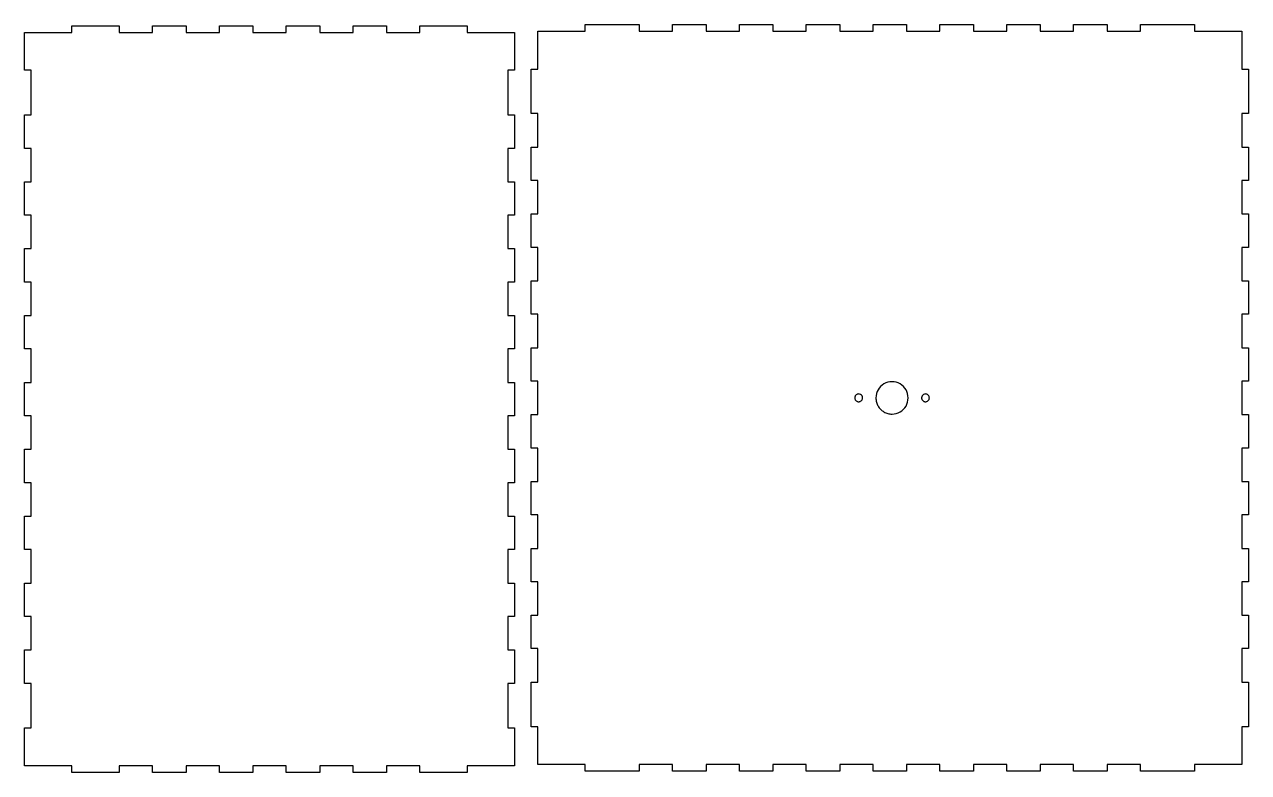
# Model space of a CAD drawing. Extents: x 45 to 594, y 56 to 391.
import ezdxf

# ---------------------------------------------------------------- set-up
doc = ezdxf.new("R2010")
doc.units = 0
doc.layers.add('Layer_1', color=7, linetype='CONTINUOUS')

msp = doc.modelspace()

# ---------------------------------------------------------------- linework, layer by layer
at = {"layer": 'Layer_1', "color": 7}
for points in [[(262.031158, 320.78652), (265.031161, 320.78652), (265.031161, 305.786509), (262.031158, 305.786509), (262.031158, 290.786497), (265.031161, 290.786497), (265.031161, 275.786486), (262.031158, 275.786486), (262.031158, 260.786474), (265.031161, 260.786474), (265.031161, 245.786463), (262.031158, 245.786463), (262.031158, 230.786451), (265.031161, 230.786451), (265.031161, 215.78644), (262.031158, 215.78644), (262.031158, 200.786429), (265.031161, 200.786429), (265.031161, 185.786417), (262.031158, 185.786417), (262.031158, 170.786406), (265.031161, 170.786406), (265.031161, 155.786394), (262.031158, 155.786394), (262.031158, 140.786383), (265.031161, 140.786383), (265.031161, 125.786371), (262.031158, 125.786371), (262.031158, 110.78636), (265.031161, 110.78636), (265.031161, 95.786363), (262.031158, 95.786363), (262.031158, 75.786319), (265.031161, 75.786319), (265.031161, 58.786326), (243.781141, 58.786326), (243.781141, 55.786332), (222.53112, 55.786332), (222.53112, 58.786326), (207.531106, 58.786326), (207.531106, 55.786332), (192.531095, 55.786332), (192.531095, 58.786326), (177.531079, 58.786326), (177.531079, 55.786332), (162.531065, 55.786332), (162.531065, 58.786326), (147.531051, 58.786326), (147.531051, 55.786332), (132.53104, 55.786332), (132.53104, 58.786326), (117.531023, 58.786326), (117.531023, 55.786332), (102.531012, 55.786332), (102.531012, 58.786326), (87.530996, 58.786326), (87.530996, 55.786332), (66.280978, 55.786332), (66.280978, 58.786326), (45.030958, 58.786326), (45.030958, 75.786319), (48.030961, 75.786319), (48.030961, 95.786363), (45.030958, 95.786363), (45.030958, 110.78636), (48.030961, 110.78636), (48.030961, 125.786371), (45.030958, 125.786371), (45.030958, 140.786383), (48.030961, 140.786383), (48.030961, 155.786394), (45.030958, 155.786394), (45.030958, 170.786406), (48.030961, 170.786406), (48.030961, 185.786417), (45.030958, 185.786417), (45.030958, 200.786429), (48.030961, 200.786429), (48.030961, 215.78644), (45.030958, 215.78644), (45.030958, 230.786451), (48.030961, 230.786451), (48.030961, 245.786463), (45.030958, 245.786463), (45.030958, 260.786474), (48.030961, 260.786474), (48.030961, 275.786486), (45.030958, 275.786486), (45.030958, 290.786497), (48.030961, 290.786497), (48.030961, 305.786509), (45.030958, 305.786509), (45.030958, 320.78652), (48.030961, 320.78652), (48.030961, 335.786531), (45.030958, 335.786531), (45.030958, 350.786543), (48.030961, 350.786543), (48.030961, 370.786558), (45.030958, 370.786558), (45.030958, 387.786571), (66.280978, 387.786571), (66.280978, 390.786573), (87.530996, 390.786573), (87.530996, 387.786571), (102.531012, 387.786571), (102.531012, 390.786573), (117.531023, 390.786573), (117.531023, 387.786571), (132.53104, 387.786571), (132.53104, 390.786573), (147.531051, 390.786573), (147.531051, 387.786571), (162.531065, 387.786571), (162.531065, 390.786573), (177.531079, 390.786573), (177.531079, 387.786571), (192.531095, 387.786571), (192.531095, 390.786573), (207.531106, 390.786573), (207.531106, 387.786571), (222.53112, 387.786571), (222.53112, 390.786573), (243.781141, 390.786573), (243.781141, 387.786571), (265.031161, 387.786571), (265.031161, 370.786558), (262.031158, 370.786558), (262.031158, 350.786543), (265.031161, 350.786543), (265.031161, 335.786531), (262.031158, 335.786531), (262.031158, 320.78652)], [(335.945325, 391.343691), (350.945334, 391.343691), (350.945334, 388.343689), (365.945349, 388.343689), (365.945349, 391.343691), (380.945362, 391.343691), (380.945362, 388.343689), (395.945374, 388.343689), (395.945374, 391.343691), (410.945384, 391.343691), (410.945384, 388.343689), (425.945399, 388.343689), (425.945399, 391.343691), (440.945408, 391.343691), (440.945408, 388.343689), (455.945423, 388.343689), (455.945423, 391.343691), (470.945436, 391.343691), (470.945436, 388.343689), (485.945448, 388.343689), (485.945448, 391.343691), (500.94546, 391.343691), (500.94546, 388.343689), (515.945473, 388.343689), (515.945473, 391.343691), (530.945485, 391.343691), (530.945485, 388.343689), (545.945497, 388.343689), (545.945497, 391.343691), (570.195529, 391.343691), (570.195529, 388.343689), (591.445536, 388.343689), (591.445536, 371.343675), (594.44553, 371.343675), (594.44553, 351.343658), (591.445536, 351.343658), (591.445536, 336.343646), (594.44553, 336.343646), (594.44553, 321.343634), (591.445536, 321.343634), (591.445536, 306.343621), (594.44553, 306.343621), (594.44553, 291.343609), (591.445536, 291.343609), (591.445536, 276.343597), (594.44553, 276.343597), (594.44553, 261.343584), (591.445536, 261.343584), (591.445536, 246.343572), (594.44553, 246.343572), (594.44553, 231.34356), (591.445536, 231.34356), (591.445536, 216.343547), (594.44553, 216.343547), (594.44553, 201.343535), (591.445536, 201.343535), (591.445536, 186.343523), (594.44553, 186.343523), (594.44553, 171.34351), (591.445536, 171.34351), (591.445536, 156.343498), (594.44553, 156.343498), (594.44553, 141.343486), (591.445536, 141.343486), (591.445536, 126.343473), (594.44553, 126.343473), (594.44553, 111.343461), (591.445536, 111.343461), (591.445536, 96.343463), (594.44553, 96.343463), (594.44553, 76.343418), (591.445536, 76.343418), (591.445536, 59.343424), (570.195529, 59.343424), (570.195529, 56.34343), (545.945497, 56.34343), (545.945497, 59.343424), (530.945485, 59.343424), (530.945485, 56.34343), (515.945473, 56.34343), (515.945473, 59.343424), (500.94546, 59.343424), (500.94546, 56.34343), (485.945448, 56.34343), (485.945448, 59.343424), (470.945436, 59.343424), (470.945436, 56.34343), (455.945423, 56.34343), (455.945423, 59.343424), (440.945408, 59.343424), (440.945408, 56.34343), (425.945399, 56.34343), (425.945399, 59.343424), (410.945384, 59.343424), (410.945384, 56.34343), (395.945374, 56.34343), (395.945374, 59.343424), (380.945362, 59.343424), (380.945362, 56.34343), (365.945349, 56.34343), (365.945349, 59.343424), (350.945334, 59.343424), (350.945334, 56.34343), (335.945325, 56.34343), (335.945325, 59.343424), (320.945312, 59.343424), (320.945312, 56.34343), (296.695291, 56.34343), (296.695291, 59.343424), (275.445274, 59.343424), (275.445274, 76.343418), (272.445271, 76.343418), (272.445271, 96.343463), (275.445274, 96.343463), (275.445274, 111.343461), (272.445271, 111.343461), (272.445271, 126.343473), (275.445274, 126.343473), (275.445274, 141.343486), (272.445271, 141.343486), (272.445271, 156.343498), (275.445274, 156.343498), (275.445274, 171.34351), (272.445271, 171.34351), (272.445271, 186.343523), (275.445274, 186.343523), (275.445274, 201.343535), (272.445271, 201.343535), (272.445271, 216.343547), (275.445274, 216.343547), (275.445274, 231.34356), (272.445271, 231.34356), (272.445271, 246.343572), (275.445274, 246.343572), (275.445274, 261.343584), (272.445271, 261.343584), (272.445271, 276.343597), (275.445274, 276.343597), (275.445274, 291.343609), (272.445271, 291.343609), (272.445271, 306.343621), (275.445274, 306.343621), (275.445274, 321.343634), (272.445271, 321.343634), (272.445271, 336.343646), (275.445274, 336.343646), (275.445274, 351.343658), (272.445271, 351.343658), (272.445271, 371.343675), (275.445274, 371.343675), (275.445274, 388.343689), (296.695291, 388.343689), (296.695291, 391.343691), (320.945312, 391.343691), (320.945312, 388.343689), (335.945325, 388.343689), (335.945325, 391.343691)], [(421.195396, 223.843563), (421.195396, 223.843563)], [(441.695414, 223.843563), (441.695414, 223.843563)], [(451.195426, 223.843563), (451.195426, 223.843563)]]:
    msp.add_lwpolyline(points, close=True, dxfattribs=at)
for points, knots in [([(441.695414, 223.843563), (441.49592, 222.565594), (441.102848, 220.047558), (438.219845, 217.273958), (435.076856, 216.423487), (432.547601, 216.7609), (430.778894, 217.49271), (429.259712, 218.657907), (428.094564, 220.176889), (427.362754, 221.946344), (427.025275, 224.47185), (427.876281, 227.643075), (430.647699, 230.411275), (434.451987, 231.439639), (438.2172, 230.4121), (441.103523, 227.63984), (441.496147, 225.121625), (441.695414, 223.843563)], [0, 0, 0, 0, 3.790731, 7.469031, 11.259762, 13.157632, 15.039796, 16.937666, 18.835535, 20.7177, 22.615569, 26.406301, 30.0846, 33.875331, 37.666062, 41.34436, 45.135091, 45.135091, 45.135091, 45.135091]), ([(421.195396, 223.843563), (421.18373, 223.690424), (421.160495, 223.385411), (420.976876, 222.95856), (420.697518, 222.591829), (420.330295, 222.310635), (419.903575, 222.133827), (419.445387, 222.073343), (418.987244, 222.133826), (418.56039, 222.310634), (418.193659, 222.591828), (417.912465, 222.958559), (417.735658, 223.385411), (417.675174, 223.843563), (417.735659, 224.301715), (417.912465, 224.728569), (418.193664, 225.095288), (418.560376, 225.376524), (418.987302, 225.553173), (419.597813, 225.634615), (420.356465, 225.42933), (421.052362, 224.75984), (421.147242, 224.152039), (421.195396, 223.843563)], [0, 0, 0, 0, 0.458107, 0.912422, 1.370529, 1.828636, 2.282951, 2.741058, 3.199165, 3.653481, 4.111588, 4.569695, 5.024012, 5.482119, 5.940225, 6.394541, 6.852648, 7.310754, 7.76507, 8.223177, 9.13818, 10.026045, 10.941049, 10.941049, 10.941049, 10.941049]), ([(451.195426, 223.843563), (451.18376, 223.690424), (451.160525, 223.385411), (450.976906, 222.958559), (450.697547, 222.591828), (450.330323, 222.310634), (449.903603, 222.133827), (449.445415, 222.073342), (448.987273, 222.133828), (448.560416, 222.310631), (448.193698, 222.591843), (447.91246, 222.958506), (447.735818, 223.385611), (447.654344, 223.995227), (447.859872, 224.76062), (448.528371, 225.429112), (449.293743, 225.634642), (449.903401, 225.553168), (450.330376, 225.376526), (450.697531, 225.095288), (450.976909, 224.728569), (451.160523, 224.301715), (451.18376, 223.996703), (451.195426, 223.843563)], [0, 0, 0, 0, 0.458107, 0.912423, 1.37053, 1.828637, 2.282954, 2.741061, 3.199167, 3.653483, 4.11159, 4.569696, 5.024012, 5.482119, 6.397122, 7.284988, 8.199991, 8.658098, 9.112414, 9.57052, 10.028627, 10.482943, 10.941049, 10.941049, 10.941049, 10.941049])]:
    msp.add_open_spline(points, degree=3, knots=knots, dxfattribs=at)

doc.saveas('drawing.dxf')
